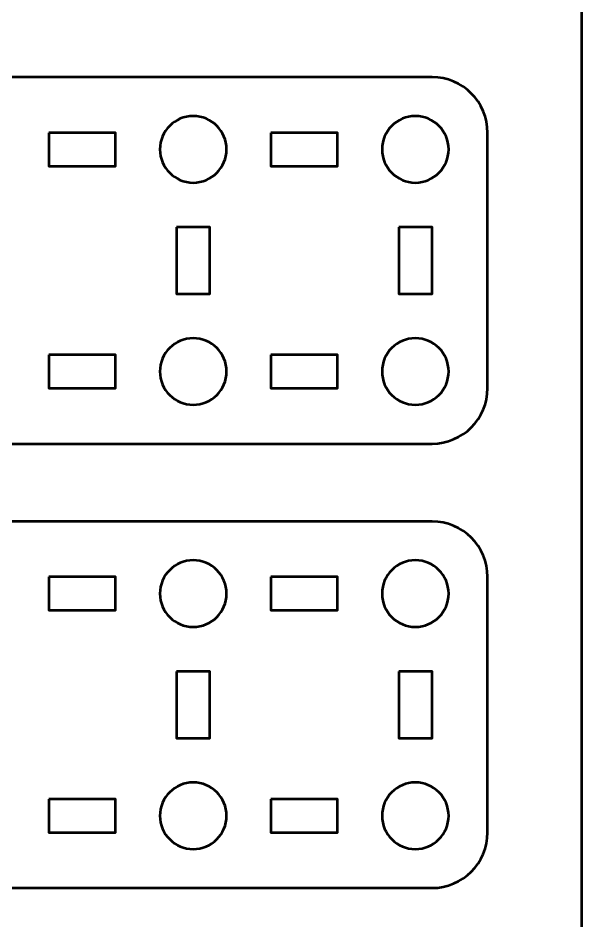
# Model space of a CAD drawing. Header units: centimetres. Extents: x -21 to 0, y -29.7 to 0.
# Drawn here: x -5.08 to 0, y -16.8 to -8.67 of the extents above; entities that cross this region are included whole.
import ezdxf

# ---------------------------------------------------------------- set-up
doc = ezdxf.new("R2010")
doc.units = ezdxf.units.CM
doc.header["$MEASUREMENT"] = 0
doc.layers.add('Layer 1', color=7, linetype='Continuous')

msp = doc.modelspace()

# ---------------------------------------------------------------- linework, layer by layer
at = {"layer": 'Layer 1', "color": 22, "lineweight": 53}
msp.add_open_spline([(-21.00003, -29.19996), (-21.00003, -29.19996), (-21.00003, -0.49992), (-21.00003, -0.49992), (-21.00003, -0.49992), (-21.00003, -0.22295), (-20.77694, 0.00004), (-20.49994, 0.00004), (-20.49994, 0.00004), (-20.49994, 0.00004), (-0.50008, 0.00004), (-0.50008, 0.00004), (-0.50008, 0.00004), (-0.22294, 0.00004), (0.00002, -0.22295), (0.00002, -0.49992), (0.00002, -0.49992), (0.00002, -0.49992), (0.00002, -29.19996), (0.00002, -29.19996), (0.00002, -29.19996), (0.00002, -29.47696), (-0.22294, -29.70005), (-0.50008, -29.70005), (-0.50008, -29.70005), (-0.50008, -29.70005), (-20.49994, -29.70005), (-20.49994, -29.70005), (-20.49994, -29.70005), (-20.77694, -29.70005), (-21.00003, -29.47696), (-21.00003, -29.19996)], degree=3, knots=[0, 0, 0, 0, 0.125, 0.125, 0.125, 0.125, 0.25, 0.25, 0.25, 0.25, 0.375, 0.375, 0.375, 0.375, 0.5, 0.5, 0.5, 0.5, 0.625, 0.625, 0.625, 0.625, 0.75, 0.75, 0.75, 0.75, 0.875, 0.875, 0.875, 0.875, 1, 1, 1, 1], dxfattribs=at)
at = {"layer": 'Layer 1', "color": 114, "lineweight": 53}
for points in [[(-9.64994, -9.20001), (-9.64994, -9.20001), (-1.35006, -9.20001), (-1.35006, -9.20001), (-1.35006, -9.20001), (-1.07306, -9.20001), (-0.84996, -9.42311), (-0.84996, -9.7001), (-0.84996, -9.7001), (-0.84996, -9.7001), (-0.84996, -12.00003), (-0.84996, -12.00003), (-0.84996, -12.00003), (-0.84996, -12.27703), (-1.07306, -12.49999), (-1.35006, -12.49999), (-1.35006, -12.49999), (-1.35006, -12.49999), (-9.64994, -12.49999), (-9.64994, -12.49999), (-9.64994, -12.49999), (-9.92694, -12.49999), (-10.15004, -12.27703), (-10.15004, -12.00003), (-10.15004, -12.00003), (-10.15004, -12.00003), (-10.15004, -9.7001), (-10.15004, -9.7001), (-10.15004, -9.7001), (-10.15004, -9.42311), (-9.92694, -9.20001), (-9.64994, -9.20001)], [(-9.64994, -13.20001), (-9.64994, -13.20001), (-1.35006, -13.20001), (-1.35006, -13.20001), (-1.35006, -13.20001), (-1.07306, -13.20001), (-0.84996, -13.42311), (-0.84996, -13.7001), (-0.84996, -13.7001), (-0.84996, -13.7001), (-0.84996, -16.00003), (-0.84996, -16.00003), (-0.84996, -16.00003), (-0.84996, -16.27703), (-1.07306, -16.49999), (-1.35006, -16.49999), (-1.35006, -16.49999), (-1.35006, -16.49999), (-9.64994, -16.49999), (-9.64994, -16.49999), (-9.64994, -16.49999), (-9.92694, -16.49999), (-10.15004, -16.27703), (-10.15004, -16.00003), (-10.15004, -16.00003), (-10.15004, -16.00003), (-10.15004, -13.7001), (-10.15004, -13.7001), (-10.15004, -13.7001), (-10.15004, -13.42311), (-9.92694, -13.20001), (-9.64994, -13.20001)]]:
    msp.add_open_spline(points, degree=3, knots=[0, 0, 0, 0, 0.125, 0.125, 0.125, 0.125, 0.25, 0.25, 0.25, 0.25, 0.375, 0.375, 0.375, 0.375, 0.5, 0.5, 0.5, 0.5, 0.625, 0.625, 0.625, 0.625, 0.75, 0.75, 0.75, 0.75, 0.875, 0.875, 0.875, 0.875, 1, 1, 1, 1], dxfattribs=at)
at = {"layer": 'Layer 1', "lineweight": 53}
for points in [[(-3.20005, -9.85003), (-3.20005, -10.0158), (-3.33429, -10.15003), (-3.50006, -10.15003), (-3.50006, -10.15003), (-3.66572, -10.15003), (-3.80006, -10.0158), (-3.80006, -9.85003), (-3.80006, -9.85003), (-3.80006, -9.68437), (-3.66572, -9.55004), (-3.50006, -9.55004), (-3.50006, -9.55004), (-3.33429, -9.55004), (-3.20005, -9.68437), (-3.20005, -9.85003)], [(-1.19999, -9.85003), (-1.19999, -10.0158), (-1.33436, -10.15003), (-1.49999, -10.15003), (-1.49999, -10.15003), (-1.66576, -10.15003), (-1.79999, -10.0158), (-1.79999, -9.85003), (-1.79999, -9.85003), (-1.79999, -9.68437), (-1.66576, -9.55004), (-1.49999, -9.55004), (-1.49999, -9.55004), (-1.33436, -9.55004), (-1.19999, -9.68437), (-1.19999, -9.85003)], [(-4.79997, -9.7001), (-4.79997, -9.7001), (-4.19997, -9.7001), (-4.19997, -9.7001), (-4.19997, -9.7001), (-4.19997, -9.7001), (-4.19997, -10.00011), (-4.19997, -10.00011), (-4.19997, -10.00011), (-4.19997, -10.00011), (-4.79997, -10.00011), (-4.79997, -10.00011), (-4.79997, -10.00011), (-4.79997, -10.00011), (-4.79997, -9.7001), (-4.79997, -9.7001)], [(-2.8, -9.7001), (-2.8, -9.7001), (-2.2, -9.7001), (-2.2, -9.7001), (-2.2, -9.7001), (-2.2, -9.7001), (-2.2, -10.00011), (-2.2, -10.00011), (-2.2, -10.00011), (-2.2, -10.00011), (-2.8, -10.00011), (-2.8, -10.00011), (-2.8, -10.00011), (-2.8, -10.00011), (-2.8, -9.7001), (-2.8, -9.7001)], [(-3.64999, -10.55006), (-3.64999, -10.55006), (-3.34998, -10.55006), (-3.34998, -10.55006), (-3.34998, -10.55006), (-3.34998, -10.55006), (-3.34998, -11.15005), (-3.34998, -11.15005), (-3.34998, -11.15005), (-3.34998, -11.15005), (-3.64999, -11.15005), (-3.64999, -11.15005), (-3.64999, -11.15005), (-3.64999, -11.15005), (-3.64999, -10.55006), (-3.64999, -10.55006)], [(-1.65006, -10.55006), (-1.65006, -10.55006), (-1.35006, -10.55006), (-1.35006, -10.55006), (-1.35006, -10.55006), (-1.35006, -10.55006), (-1.35006, -11.15005), (-1.35006, -11.15005), (-1.35006, -11.15005), (-1.35006, -11.15005), (-1.65006, -11.15005), (-1.65006, -11.15005), (-1.65006, -11.15005), (-1.65006, -11.15005), (-1.65006, -10.55006), (-1.65006, -10.55006)], [(-3.20005, -11.85009), (-3.20005, -12.01572), (-3.33429, -12.1501), (-3.50006, -12.1501), (-3.50006, -12.1501), (-3.66572, -12.1501), (-3.80006, -12.01572), (-3.80006, -11.85009), (-3.80006, -11.85009), (-3.80006, -11.68432), (-3.66572, -11.5501), (-3.50006, -11.5501), (-3.50006, -11.5501), (-3.33429, -11.5501), (-3.20005, -11.68432), (-3.20005, -11.85009)], [(-1.19999, -11.85009), (-1.19999, -12.01572), (-1.33436, -12.1501), (-1.49999, -12.1501), (-1.49999, -12.1501), (-1.66576, -12.1501), (-1.79999, -12.01572), (-1.79999, -11.85009), (-1.79999, -11.85009), (-1.79999, -11.68432), (-1.66576, -11.5501), (-1.49999, -11.5501), (-1.49999, -11.5501), (-1.33436, -11.5501), (-1.19999, -11.68432), (-1.19999, -11.85009)], [(-4.79997, -11.70003), (-4.79997, -11.70003), (-4.19997, -11.70003), (-4.19997, -11.70003), (-4.19997, -11.70003), (-4.19997, -11.70003), (-4.19997, -12.00003), (-4.19997, -12.00003), (-4.19997, -12.00003), (-4.19997, -12.00003), (-4.79997, -12.00003), (-4.79997, -12.00003), (-4.79997, -12.00003), (-4.79997, -12.00003), (-4.79997, -11.70003), (-4.79997, -11.70003)], [(-2.8, -11.70003), (-2.8, -11.70003), (-2.2, -11.70003), (-2.2, -11.70003), (-2.2, -11.70003), (-2.2, -11.70003), (-2.2, -12.00003), (-2.2, -12.00003), (-2.2, -12.00003), (-2.2, -12.00003), (-2.8, -12.00003), (-2.8, -12.00003), (-2.8, -12.00003), (-2.8, -12.00003), (-2.8, -11.70003), (-2.8, -11.70003)], [(-3.20005, -13.85003), (-3.20005, -14.0158), (-3.33429, -14.15003), (-3.50006, -14.15003), (-3.50006, -14.15003), (-3.66572, -14.15003), (-3.80006, -14.0158), (-3.80006, -13.85003), (-3.80006, -13.85003), (-3.80006, -13.68437), (-3.66572, -13.55004), (-3.50006, -13.55004), (-3.50006, -13.55004), (-3.33429, -13.55004), (-3.20005, -13.68437), (-3.20005, -13.85003)], [(-1.19999, -13.85003), (-1.19999, -14.0158), (-1.33436, -14.15003), (-1.49999, -14.15003), (-1.49999, -14.15003), (-1.66576, -14.15003), (-1.79999, -14.0158), (-1.79999, -13.85003), (-1.79999, -13.85003), (-1.79999, -13.68437), (-1.66576, -13.55004), (-1.49999, -13.55004), (-1.49999, -13.55004), (-1.33436, -13.55004), (-1.19999, -13.68437), (-1.19999, -13.85003)], [(-4.79997, -13.7001), (-4.79997, -13.7001), (-4.19997, -13.7001), (-4.19997, -13.7001), (-4.19997, -13.7001), (-4.19997, -13.7001), (-4.19997, -14.00011), (-4.19997, -14.00011), (-4.19997, -14.00011), (-4.19997, -14.00011), (-4.79997, -14.00011), (-4.79997, -14.00011), (-4.79997, -14.00011), (-4.79997, -14.00011), (-4.79997, -13.7001), (-4.79997, -13.7001)], [(-2.8, -13.7001), (-2.8, -13.7001), (-2.2, -13.7001), (-2.2, -13.7001), (-2.2, -13.7001), (-2.2, -13.7001), (-2.2, -14.00011), (-2.2, -14.00011), (-2.2, -14.00011), (-2.2, -14.00011), (-2.8, -14.00011), (-2.8, -14.00011), (-2.8, -14.00011), (-2.8, -14.00011), (-2.8, -13.7001), (-2.8, -13.7001)], [(-3.64999, -14.55006), (-3.64999, -14.55006), (-3.34998, -14.55006), (-3.34998, -14.55006), (-3.34998, -14.55006), (-3.34998, -14.55006), (-3.34998, -15.15005), (-3.34998, -15.15005), (-3.34998, -15.15005), (-3.34998, -15.15005), (-3.64999, -15.15005), (-3.64999, -15.15005), (-3.64999, -15.15005), (-3.64999, -15.15005), (-3.64999, -14.55006), (-3.64999, -14.55006)], [(-1.65006, -14.55006), (-1.65006, -14.55006), (-1.35006, -14.55006), (-1.35006, -14.55006), (-1.35006, -14.55006), (-1.35006, -14.55006), (-1.35006, -15.15005), (-1.35006, -15.15005), (-1.35006, -15.15005), (-1.35006, -15.15005), (-1.65006, -15.15005), (-1.65006, -15.15005), (-1.65006, -15.15005), (-1.65006, -15.15005), (-1.65006, -14.55006), (-1.65006, -14.55006)], [(-3.20005, -15.85009), (-3.20005, -16.01572), (-3.33429, -16.1501), (-3.50006, -16.1501), (-3.50006, -16.1501), (-3.66572, -16.1501), (-3.80006, -16.01572), (-3.80006, -15.85009), (-3.80006, -15.85009), (-3.80006, -15.68432), (-3.66572, -15.5501), (-3.50006, -15.5501), (-3.50006, -15.5501), (-3.33429, -15.5501), (-3.20005, -15.68432), (-3.20005, -15.85009)], [(-1.19999, -15.85009), (-1.19999, -16.01572), (-1.33436, -16.1501), (-1.49999, -16.1501), (-1.49999, -16.1501), (-1.66576, -16.1501), (-1.79999, -16.01572), (-1.79999, -15.85009), (-1.79999, -15.85009), (-1.79999, -15.68432), (-1.66576, -15.5501), (-1.49999, -15.5501), (-1.49999, -15.5501), (-1.33436, -15.5501), (-1.19999, -15.68432), (-1.19999, -15.85009)], [(-4.79997, -15.70003), (-4.79997, -15.70003), (-4.19997, -15.70003), (-4.19997, -15.70003), (-4.19997, -15.70003), (-4.19997, -15.70003), (-4.19997, -16.00003), (-4.19997, -16.00003), (-4.19997, -16.00003), (-4.19997, -16.00003), (-4.79997, -16.00003), (-4.79997, -16.00003), (-4.79997, -16.00003), (-4.79997, -16.00003), (-4.79997, -15.70003), (-4.79997, -15.70003)], [(-2.8, -15.70003), (-2.8, -15.70003), (-2.2, -15.70003), (-2.2, -15.70003), (-2.2, -15.70003), (-2.2, -15.70003), (-2.2, -16.00003), (-2.2, -16.00003), (-2.2, -16.00003), (-2.2, -16.00003), (-2.8, -16.00003), (-2.8, -16.00003), (-2.8, -16.00003), (-2.8, -16.00003), (-2.8, -15.70003), (-2.8, -15.70003)]]:
    msp.add_open_spline(points, degree=3, knots=[0, 0, 0, 0, 0.25, 0.25, 0.25, 0.25, 0.5, 0.5, 0.5, 0.5, 0.75, 0.75, 0.75, 0.75, 1, 1, 1, 1], dxfattribs=at)

doc.saveas('drawing.dxf')
